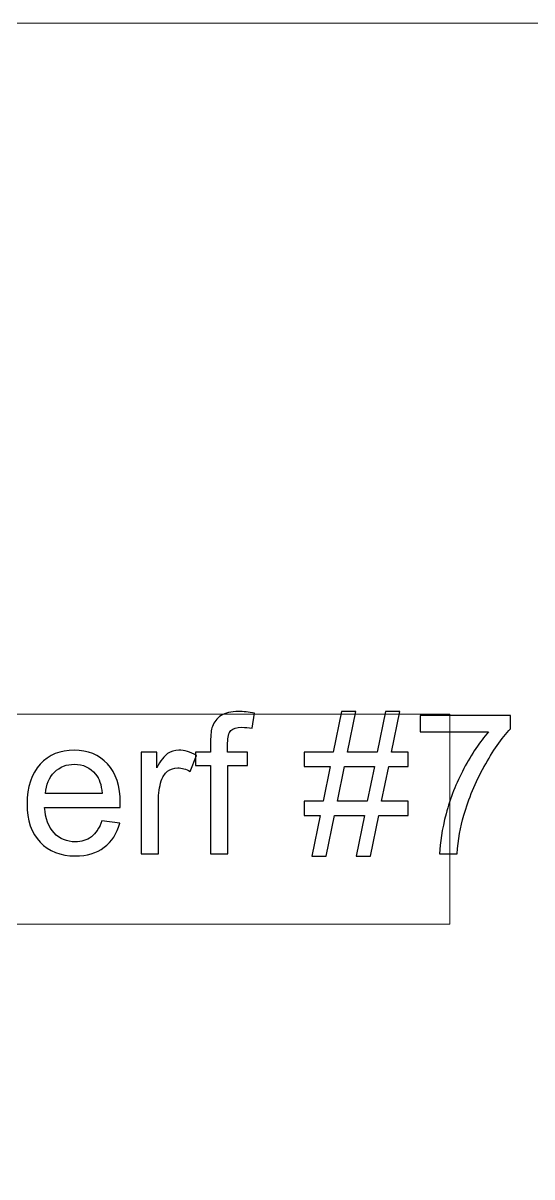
# Model space of a CAD drawing. Header units: centimetres. Extents: x -29.7 to 21.6, y -14.4 to 13.7.
# Drawn here: x -13.215 to -11.701, y -3.892 to -0.462 of the extents above; entities that cross this region are included whole.
import ezdxf

# ---------------------------------------------------------------- set-up
doc = ezdxf.new("R2010")
doc.units = ezdxf.units.CM
doc.header["$MEASUREMENT"] = 0
doc.layers.add('Layer 1', color=7, linetype='Continuous')

msp = doc.modelspace()

# ---------------------------------------------------------------- linework, layer by layer
at = {"layer": 'Layer 1', "color": 1, "lineweight": 9}
for points, knots in [([(-19.38621, -4.44965), (-19.38621, -4.44965), (-19.38621, -0.46166), (-19.38621, -0.46166), (-19.38621, -0.46166), (-19.38621, -0.46166), (-9.41625, -0.46166), (-9.41625, -0.46166), (-9.41625, -0.46166), (-9.41625, -0.46166), (-9.41625, -4.44965), (-9.41625, -4.44965)], [0, 0, 0, 0, 0.25, 0.25, 0.25, 0.25, 0.5, 0.5, 0.5, 0.5, 1, 1, 1, 1]), ([(-11.94547, -3.14012), (-11.94547, -3.14012), (-16.42111, -3.14012), (-16.42111, -3.14012), (-16.42111, -3.14012), (-16.42111, -3.14012), (-16.42111, -2.51611), (-16.42111, -2.51611), (-16.42111, -2.51611), (-16.42111, -2.51611), (-11.94547, -2.51611), (-11.94547, -2.51611), (-11.94547, -2.51611), (-11.94547, -2.51611), (-11.94547, -3.14012), (-11.94547, -3.14012)], [0, 0, 0, 0, 0.2, 0.2, 0.2, 0.2, 0.4, 0.4, 0.4, 0.4, 0.6, 0.6, 0.6, 0.6, 1, 1, 1, 1]), ([(-11.94547, -3.14012), (-11.94547, -3.14012), (-16.42111, -3.14012), (-16.42111, -3.14012), (-16.42111, -3.14012), (-16.42111, -3.14012), (-16.42111, -2.51611), (-16.42111, -2.51611), (-16.42111, -2.51611), (-16.42111, -2.51611), (-11.94547, -2.51611), (-11.94547, -2.51611), (-11.94547, -2.51611), (-11.94547, -2.51611), (-11.94547, -3.14012), (-11.94547, -3.14012)], [0, 0, 0, 0, 0.2, 0.2, 0.2, 0.2, 0.4, 0.4, 0.4, 0.4, 0.6, 0.6, 0.6, 0.6, 1, 1, 1, 1]), ([(-12.65682, -2.93103), (-12.65682, -2.93103), (-12.65682, -2.66894), (-12.65682, -2.66894), (-12.65682, -2.66894), (-12.65682, -2.66894), (-12.70215, -2.66894), (-12.70215, -2.66894), (-12.70215, -2.66894), (-12.70215, -2.66894), (-12.70215, -2.62943), (-12.70215, -2.62943), (-12.70215, -2.62943), (-12.70215, -2.62943), (-12.65682, -2.62943), (-12.65682, -2.62943), (-12.65682, -2.62943), (-12.65682, -2.62943), (-12.65682, -2.59747), (-12.65682, -2.59747), (-12.65682, -2.59747), (-12.65682, -2.57722), (-12.65508, -2.56221), (-12.6515, -2.55243), (-12.6515, -2.55243), (-12.64656, -2.53926), (-12.63803, -2.52851), (-12.62564, -2.52028), (-12.62564, -2.52028), (-12.61334, -2.51204), (-12.596, -2.50797), (-12.57372, -2.50797), (-12.57372, -2.50797), (-12.55929, -2.50797), (-12.54341, -2.50972), (-12.52597, -2.51311), (-12.52597, -2.51311), (-12.52597, -2.51311), (-12.53363, -2.55785), (-12.53363, -2.55785), (-12.53363, -2.55785), (-12.54428, -2.55601), (-12.55425, -2.55505), (-12.56375, -2.55505), (-12.56375, -2.55505), (-12.57924, -2.55505), (-12.59019, -2.55834), (-12.59668, -2.56492), (-12.59668, -2.56492), (-12.60307, -2.57151), (-12.60627, -2.58381), (-12.60627, -2.60183), (-12.60627, -2.60183), (-12.60627, -2.60183), (-12.60627, -2.62943), (-12.60627, -2.62943), (-12.60627, -2.62943), (-12.60627, -2.62943), (-12.54757, -2.62943), (-12.54757, -2.62943), (-12.54757, -2.62943), (-12.54757, -2.62943), (-12.54757, -2.66894), (-12.54757, -2.66894), (-12.54757, -2.66894), (-12.54757, -2.66894), (-12.60568, -2.66894), (-12.60568, -2.66894), (-12.60568, -2.66894), (-12.60568, -2.66894), (-12.60568, -2.93103), (-12.60568, -2.93103), (-12.60568, -2.93103), (-12.60568, -2.93103), (-12.65682, -2.93103), (-12.65682, -2.93103)], [0, 0, 0, 0, 0.05, 0.05, 0.05, 0.05, 0.1, 0.1, 0.1, 0.1, 0.15, 0.15, 0.15, 0.15, 0.2, 0.2, 0.2, 0.2, 0.25, 0.25, 0.25, 0.25, 0.3, 0.3, 0.3, 0.3, 0.35, 0.35, 0.35, 0.35, 0.4, 0.4, 0.4, 0.4, 0.45, 0.45, 0.45, 0.45, 0.5, 0.5, 0.5, 0.5, 0.55, 0.55, 0.55, 0.55, 0.6, 0.6, 0.6, 0.6, 0.65, 0.65, 0.65, 0.65, 0.7, 0.7, 0.7, 0.7, 0.75, 0.75, 0.75, 0.75, 0.8, 0.8, 0.8, 0.8, 0.85, 0.85, 0.85, 0.85, 0.9, 0.9, 0.9, 0.9, 1, 1, 1, 1]), ([(-12.35542, -2.938), (-12.35542, -2.938), (-12.33073, -2.81713), (-12.33073, -2.81713), (-12.33073, -2.81713), (-12.33073, -2.81713), (-12.37867, -2.81713), (-12.37867, -2.81713), (-12.37867, -2.81713), (-12.37867, -2.81713), (-12.37867, -2.77471), (-12.37867, -2.77471), (-12.37867, -2.77471), (-12.37867, -2.77471), (-12.32211, -2.77471), (-12.32211, -2.77471), (-12.32211, -2.77471), (-12.32211, -2.77471), (-12.30109, -2.67185), (-12.30109, -2.67185), (-12.30109, -2.67185), (-12.30109, -2.67185), (-12.37867, -2.67185), (-12.37867, -2.67185), (-12.37867, -2.67185), (-12.37867, -2.67185), (-12.37867, -2.62943), (-12.37867, -2.62943), (-12.37867, -2.62943), (-12.37867, -2.62943), (-12.29247, -2.62943), (-12.29247, -2.62943), (-12.29247, -2.62943), (-12.29247, -2.62943), (-12.26767, -2.50797), (-12.26767, -2.50797), (-12.26767, -2.50797), (-12.26767, -2.50797), (-12.22506, -2.50797), (-12.22506, -2.50797), (-12.22506, -2.50797), (-12.22506, -2.50797), (-12.24985, -2.62943), (-12.24985, -2.62943), (-12.24985, -2.62943), (-12.24985, -2.62943), (-12.16123, -2.62943), (-12.16123, -2.62943), (-12.16123, -2.62943), (-12.16123, -2.62943), (-12.13644, -2.50797), (-12.13644, -2.50797), (-12.13644, -2.50797), (-12.13644, -2.50797), (-12.09392, -2.50797), (-12.09392, -2.50797), (-12.09392, -2.50797), (-12.09392, -2.50797), (-12.11871, -2.62943), (-12.11871, -2.62943), (-12.11871, -2.62943), (-12.11871, -2.62943), (-12.06951, -2.62943), (-12.06951, -2.62943), (-12.06951, -2.62943), (-12.06951, -2.62943), (-12.06951, -2.67185), (-12.06951, -2.67185), (-12.06951, -2.67185), (-12.06951, -2.67185), (-12.12733, -2.67185), (-12.12733, -2.67185), (-12.12733, -2.67185), (-12.12733, -2.67185), (-12.14835, -2.77471), (-12.14835, -2.77471), (-12.14835, -2.77471), (-12.14835, -2.77471), (-12.06951, -2.77471), (-12.06951, -2.77471), (-12.06951, -2.77471), (-12.06951, -2.77471), (-12.06951, -2.81713), (-12.06951, -2.81713), (-12.06951, -2.81713), (-12.06951, -2.81713), (-12.15697, -2.81713), (-12.15697, -2.81713), (-12.15697, -2.81713), (-12.15697, -2.81713), (-12.18167, -2.938), (-12.18167, -2.938), (-12.18167, -2.938), (-12.18167, -2.938), (-12.22428, -2.938), (-12.22428, -2.938), (-12.22428, -2.938), (-12.22428, -2.938), (-12.19959, -2.81713), (-12.19959, -2.81713), (-12.19959, -2.81713), (-12.19959, -2.81713), (-12.28821, -2.81713), (-12.28821, -2.81713), (-12.28821, -2.81713), (-12.28821, -2.81713), (-12.31291, -2.938), (-12.31291, -2.938), (-12.31291, -2.938), (-12.31291, -2.938), (-12.35542, -2.938), (-12.35542, -2.938)], [0, 0, 0, 0, 0.0344828, 0.0344828, 0.0344828, 0.0344828, 0.0689655, 0.0689655, 0.0689655, 0.0689655, 0.1034483, 0.1034483, 0.1034483, 0.1034483, 0.137931, 0.137931, 0.137931, 0.137931, 0.1724138, 0.1724138, 0.1724138, 0.1724138, 0.2068966, 0.2068966, 0.2068966, 0.2068966, 0.2413793, 0.2413793, 0.2413793, 0.2413793, 0.2758621, 0.2758621, 0.2758621, 0.2758621, 0.3103448, 0.3103448, 0.3103448, 0.3103448, 0.3448276, 0.3448276, 0.3448276, 0.3448276, 0.3793103, 0.3793103, 0.3793103, 0.3793103, 0.4137931, 0.4137931, 0.4137931, 0.4137931, 0.4482759, 0.4482759, 0.4482759, 0.4482759, 0.4827586, 0.4827586, 0.4827586, 0.4827586, 0.5172414, 0.5172414, 0.5172414, 0.5172414, 0.5517241, 0.5517241, 0.5517241, 0.5517241, 0.5862069, 0.5862069, 0.5862069, 0.5862069, 0.6206897, 0.6206897, 0.6206897, 0.6206897, 0.6551724, 0.6551724, 0.6551724, 0.6551724, 0.6896552, 0.6896552, 0.6896552, 0.6896552, 0.7241379, 0.7241379, 0.7241379, 0.7241379, 0.7586207, 0.7586207, 0.7586207, 0.7586207, 0.7931034, 0.7931034, 0.7931034, 0.7931034, 0.8275862, 0.8275862, 0.8275862, 0.8275862, 0.862069, 0.862069, 0.862069, 0.862069, 0.8965517, 0.8965517, 0.8965517, 0.8965517, 0.9310345, 0.9310345, 0.9310345, 0.9310345, 1, 1, 1, 1]), ([(-12.03397, -2.56899), (-12.03397, -2.56899), (-12.03397, -2.52018), (-12.03397, -2.52018), (-12.03397, -2.52018), (-12.03397, -2.52018), (-11.76491, -2.52018), (-11.76491, -2.52018), (-11.76491, -2.52018), (-11.76491, -2.52018), (-11.76491, -2.55969), (-11.76491, -2.55969), (-11.76491, -2.55969), (-11.79135, -2.58788), (-11.81769, -2.62536), (-11.84365, -2.67214), (-11.84365, -2.67214), (-11.8697, -2.71892), (-11.88975, -2.76706), (-11.90399, -2.81655), (-11.90399, -2.81655), (-11.91416, -2.85132), (-11.92075, -2.88958), (-11.92355, -2.93103), (-11.92355, -2.93103), (-11.92355, -2.93103), (-11.97586, -2.93103), (-11.97586, -2.93103), (-11.97586, -2.93103), (-11.97527, -2.89829), (-11.96888, -2.85868), (-11.95658, -2.81229), (-11.95658, -2.81229), (-11.94428, -2.7658), (-11.92675, -2.72105), (-11.9038, -2.67795), (-11.9038, -2.67795), (-11.88084, -2.63485), (-11.85644, -2.59853), (-11.83058, -2.56899), (-11.83058, -2.56899), (-11.83058, -2.56899), (-12.03397, -2.56899), (-12.03397, -2.56899)], [0, 0, 0, 0, 0.0833333, 0.0833333, 0.0833333, 0.0833333, 0.1666667, 0.1666667, 0.1666667, 0.1666667, 0.25, 0.25, 0.25, 0.25, 0.3333333, 0.3333333, 0.3333333, 0.3333333, 0.4166667, 0.4166667, 0.4166667, 0.4166667, 0.5, 0.5, 0.5, 0.5, 0.5833333, 0.5833333, 0.5833333, 0.5833333, 0.6666667, 0.6666667, 0.6666667, 0.6666667, 0.75, 0.75, 0.75, 0.75, 0.8333333, 0.8333333, 0.8333333, 0.8333333, 1, 1, 1, 1]), ([(-12.98002, -2.8334), (-12.98002, -2.8334), (-12.92714, -2.84038), (-12.92714, -2.84038), (-12.92714, -2.84038), (-12.93537, -2.87108), (-12.95077, -2.895), (-12.97324, -2.91195), (-12.97324, -2.91195), (-12.99571, -2.9289), (-13.02438, -2.93742), (-13.05934, -2.93742), (-13.05934, -2.93742), (-13.10331, -2.93742), (-13.13818, -2.92386), (-13.16394, -2.89674), (-13.16394, -2.89674), (-13.18971, -2.86972), (-13.20259, -2.83166), (-13.20259, -2.78275), (-13.20259, -2.78275), (-13.20259, -2.73219), (-13.18961, -2.69287), (-13.16356, -2.66497), (-13.16356, -2.66497), (-13.1375, -2.63698), (-13.1037, -2.62304), (-13.06215, -2.62304), (-13.06215, -2.62304), (-13.02196, -2.62304), (-12.98912, -2.63669), (-12.96365, -2.6641), (-12.96365, -2.6641), (-12.93818, -2.69151), (-12.92539, -2.73006), (-12.92539, -2.77975), (-12.92539, -2.77975), (-12.92539, -2.78275), (-12.92549, -2.7873), (-12.92568, -2.7933), (-12.92568, -2.7933), (-12.92568, -2.7933), (-13.15029, -2.7933), (-13.15029, -2.7933), (-13.15029, -2.7933), (-13.14835, -2.82633), (-13.13905, -2.85171), (-13.1222, -2.86924), (-13.1222, -2.86924), (-13.10544, -2.88677), (-13.08443, -2.89558), (-13.05934, -2.89558), (-13.05934, -2.89558), (-13.04065, -2.89558), (-13.02467, -2.89064), (-13.0115, -2.88076), (-13.0115, -2.88076), (-12.99823, -2.87088), (-12.98777, -2.8551), (-12.98002, -2.8334)], [0, 0, 0, 0, 0.0625, 0.0625, 0.0625, 0.0625, 0.125, 0.125, 0.125, 0.125, 0.1875, 0.1875, 0.1875, 0.1875, 0.25, 0.25, 0.25, 0.25, 0.3125, 0.3125, 0.3125, 0.3125, 0.375, 0.375, 0.375, 0.375, 0.4375, 0.4375, 0.4375, 0.4375, 0.5, 0.5, 0.5, 0.5, 0.5625, 0.5625, 0.5625, 0.5625, 0.625, 0.625, 0.625, 0.625, 0.6875, 0.6875, 0.6875, 0.6875, 0.75, 0.75, 0.75, 0.75, 0.8125, 0.8125, 0.8125, 0.8125, 0.875, 0.875, 0.875, 0.875, 1, 1, 1, 1]), ([(-12.86312, -2.93103), (-12.86312, -2.93103), (-12.86312, -2.62943), (-12.86312, -2.62943), (-12.86312, -2.62943), (-12.86312, -2.62943), (-12.81721, -2.62943), (-12.81721, -2.62943), (-12.81721, -2.62943), (-12.81721, -2.62943), (-12.81721, -2.67563), (-12.81721, -2.67563), (-12.81721, -2.67563), (-12.80549, -2.65422), (-12.79464, -2.64008), (-12.78467, -2.6333), (-12.78467, -2.6333), (-12.77469, -2.62643), (-12.76375, -2.62304), (-12.75183, -2.62304), (-12.75183, -2.62304), (-12.73459, -2.62304), (-12.71706, -2.62846), (-12.69924, -2.63921), (-12.69924, -2.63921), (-12.69924, -2.63921), (-12.71745, -2.68638), (-12.71745, -2.68638), (-12.71745, -2.68638), (-12.72985, -2.67941), (-12.74224, -2.67592), (-12.75464, -2.67592), (-12.75464, -2.67592), (-12.76578, -2.67592), (-12.77576, -2.67931), (-12.78457, -2.68599), (-12.78457, -2.68599), (-12.79338, -2.69267), (-12.79968, -2.70197), (-12.80346, -2.71388), (-12.80346, -2.71388), (-12.80917, -2.732), (-12.81198, -2.75185), (-12.81198, -2.77345), (-12.81198, -2.77345), (-12.81198, -2.77345), (-12.81198, -2.93103), (-12.81198, -2.93103), (-12.81198, -2.93103), (-12.81198, -2.93103), (-12.86312, -2.93103), (-12.86312, -2.93103)], [0, 0, 0, 0, 0.0714286, 0.0714286, 0.0714286, 0.0714286, 0.1428571, 0.1428571, 0.1428571, 0.1428571, 0.2142857, 0.2142857, 0.2142857, 0.2142857, 0.2857143, 0.2857143, 0.2857143, 0.2857143, 0.3571429, 0.3571429, 0.3571429, 0.3571429, 0.4285714, 0.4285714, 0.4285714, 0.4285714, 0.5, 0.5, 0.5, 0.5, 0.5714286, 0.5714286, 0.5714286, 0.5714286, 0.6428571, 0.6428571, 0.6428571, 0.6428571, 0.7142857, 0.7142857, 0.7142857, 0.7142857, 0.7857143, 0.7857143, 0.7857143, 0.7857143, 0.8571429, 0.8571429, 0.8571429, 0.8571429, 1, 1, 1, 1]), ([(-13.14738, -2.75146), (-13.14738, -2.75146), (-12.97944, -2.75146), (-12.97944, -2.75146), (-12.97944, -2.75146), (-12.98167, -2.72609), (-12.98816, -2.70711), (-12.99871, -2.69442), (-12.99871, -2.69442), (-13.01489, -2.67476), (-13.036, -2.66488), (-13.06186, -2.66488), (-13.06186, -2.66488), (-13.0853, -2.66488), (-13.10496, -2.67272), (-13.12094, -2.68841), (-13.12094, -2.68841), (-13.13683, -2.7041), (-13.14564, -2.72512), (-13.14738, -2.75146)], [0, 0, 0, 0, 0.1666667, 0.1666667, 0.1666667, 0.1666667, 0.3333333, 0.3333333, 0.3333333, 0.3333333, 0.5, 0.5, 0.5, 0.5, 0.6666667, 0.6666667, 0.6666667, 0.6666667, 1, 1, 1, 1]), ([(-12.27959, -2.77471), (-12.27959, -2.77471), (-12.19097, -2.77471), (-12.19097, -2.77471), (-12.19097, -2.77471), (-12.19097, -2.77471), (-12.16995, -2.67185), (-12.16995, -2.67185), (-12.16995, -2.67185), (-12.16995, -2.67185), (-12.25857, -2.67185), (-12.25857, -2.67185), (-12.25857, -2.67185), (-12.25857, -2.67185), (-12.27959, -2.77471), (-12.27959, -2.77471)], [0, 0, 0, 0, 0.2, 0.2, 0.2, 0.2, 0.4, 0.4, 0.4, 0.4, 0.6, 0.6, 0.6, 0.6, 1, 1, 1, 1])]:
    msp.add_open_spline(points, degree=3, knots=knots, dxfattribs=at)
at = {"layer": 'Layer 1', "color": 250}
for points, knots in [([(-12.65682, -2.93103), (-12.65682, -2.93103), (-12.65682, -2.66894), (-12.65682, -2.66894), (-12.65682, -2.66894), (-12.65682, -2.66894), (-12.70215, -2.66894), (-12.70215, -2.66894), (-12.70215, -2.66894), (-12.70215, -2.66894), (-12.70215, -2.62943), (-12.70215, -2.62943), (-12.70215, -2.62943), (-12.70215, -2.62943), (-12.65682, -2.62943), (-12.65682, -2.62943), (-12.65682, -2.62943), (-12.65682, -2.62943), (-12.65682, -2.59747), (-12.65682, -2.59747), (-12.65682, -2.59747), (-12.65682, -2.57722), (-12.65508, -2.56221), (-12.6515, -2.55243), (-12.6515, -2.55243), (-12.64656, -2.53926), (-12.63803, -2.52851), (-12.62564, -2.52028), (-12.62564, -2.52028), (-12.61334, -2.51204), (-12.596, -2.50797), (-12.57372, -2.50797), (-12.57372, -2.50797), (-12.55929, -2.50797), (-12.54341, -2.50972), (-12.52597, -2.51311), (-12.52597, -2.51311), (-12.52597, -2.51311), (-12.53363, -2.55785), (-12.53363, -2.55785), (-12.53363, -2.55785), (-12.54428, -2.55601), (-12.55425, -2.55505), (-12.56375, -2.55505), (-12.56375, -2.55505), (-12.57924, -2.55505), (-12.59019, -2.55834), (-12.59668, -2.56492), (-12.59668, -2.56492), (-12.60307, -2.57151), (-12.60627, -2.58381), (-12.60627, -2.60183), (-12.60627, -2.60183), (-12.60627, -2.60183), (-12.60627, -2.62943), (-12.60627, -2.62943), (-12.60627, -2.62943), (-12.60627, -2.62943), (-12.54757, -2.62943), (-12.54757, -2.62943), (-12.54757, -2.62943), (-12.54757, -2.62943), (-12.54757, -2.66894), (-12.54757, -2.66894), (-12.54757, -2.66894), (-12.54757, -2.66894), (-12.60568, -2.66894), (-12.60568, -2.66894), (-12.60568, -2.66894), (-12.60568, -2.66894), (-12.60568, -2.93103), (-12.60568, -2.93103), (-12.60568, -2.93103), (-12.60568, -2.93103), (-12.65682, -2.93103), (-12.65682, -2.93103)], [0, 0, 0, 0, 0.05, 0.05, 0.05, 0.05, 0.1, 0.1, 0.1, 0.1, 0.15, 0.15, 0.15, 0.15, 0.2, 0.2, 0.2, 0.2, 0.25, 0.25, 0.25, 0.25, 0.3, 0.3, 0.3, 0.3, 0.35, 0.35, 0.35, 0.35, 0.4, 0.4, 0.4, 0.4, 0.45, 0.45, 0.45, 0.45, 0.5, 0.5, 0.5, 0.5, 0.55, 0.55, 0.55, 0.55, 0.6, 0.6, 0.6, 0.6, 0.65, 0.65, 0.65, 0.65, 0.7, 0.7, 0.7, 0.7, 0.75, 0.75, 0.75, 0.75, 0.8, 0.8, 0.8, 0.8, 0.85, 0.85, 0.85, 0.85, 0.9, 0.9, 0.9, 0.9, 1, 1, 1, 1]), ([(-12.35542, -2.938), (-12.35542, -2.938), (-12.33073, -2.81713), (-12.33073, -2.81713), (-12.33073, -2.81713), (-12.33073, -2.81713), (-12.37867, -2.81713), (-12.37867, -2.81713), (-12.37867, -2.81713), (-12.37867, -2.81713), (-12.37867, -2.77471), (-12.37867, -2.77471), (-12.37867, -2.77471), (-12.37867, -2.77471), (-12.32211, -2.77471), (-12.32211, -2.77471), (-12.32211, -2.77471), (-12.32211, -2.77471), (-12.30109, -2.67185), (-12.30109, -2.67185), (-12.30109, -2.67185), (-12.30109, -2.67185), (-12.37867, -2.67185), (-12.37867, -2.67185), (-12.37867, -2.67185), (-12.37867, -2.67185), (-12.37867, -2.62943), (-12.37867, -2.62943), (-12.37867, -2.62943), (-12.37867, -2.62943), (-12.29247, -2.62943), (-12.29247, -2.62943), (-12.29247, -2.62943), (-12.29247, -2.62943), (-12.26767, -2.50797), (-12.26767, -2.50797), (-12.26767, -2.50797), (-12.26767, -2.50797), (-12.22506, -2.50797), (-12.22506, -2.50797), (-12.22506, -2.50797), (-12.22506, -2.50797), (-12.24985, -2.62943), (-12.24985, -2.62943), (-12.24985, -2.62943), (-12.24985, -2.62943), (-12.16123, -2.62943), (-12.16123, -2.62943), (-12.16123, -2.62943), (-12.16123, -2.62943), (-12.13644, -2.50797), (-12.13644, -2.50797), (-12.13644, -2.50797), (-12.13644, -2.50797), (-12.09392, -2.50797), (-12.09392, -2.50797), (-12.09392, -2.50797), (-12.09392, -2.50797), (-12.11871, -2.62943), (-12.11871, -2.62943), (-12.11871, -2.62943), (-12.11871, -2.62943), (-12.06951, -2.62943), (-12.06951, -2.62943), (-12.06951, -2.62943), (-12.06951, -2.62943), (-12.06951, -2.67185), (-12.06951, -2.67185), (-12.06951, -2.67185), (-12.06951, -2.67185), (-12.12733, -2.67185), (-12.12733, -2.67185), (-12.12733, -2.67185), (-12.12733, -2.67185), (-12.14835, -2.77471), (-12.14835, -2.77471), (-12.14835, -2.77471), (-12.14835, -2.77471), (-12.06951, -2.77471), (-12.06951, -2.77471), (-12.06951, -2.77471), (-12.06951, -2.77471), (-12.06951, -2.81713), (-12.06951, -2.81713), (-12.06951, -2.81713), (-12.06951, -2.81713), (-12.15697, -2.81713), (-12.15697, -2.81713), (-12.15697, -2.81713), (-12.15697, -2.81713), (-12.18167, -2.938), (-12.18167, -2.938), (-12.18167, -2.938), (-12.18167, -2.938), (-12.22428, -2.938), (-12.22428, -2.938), (-12.22428, -2.938), (-12.22428, -2.938), (-12.19959, -2.81713), (-12.19959, -2.81713), (-12.19959, -2.81713), (-12.19959, -2.81713), (-12.28821, -2.81713), (-12.28821, -2.81713), (-12.28821, -2.81713), (-12.28821, -2.81713), (-12.31291, -2.938), (-12.31291, -2.938), (-12.31291, -2.938), (-12.31291, -2.938), (-12.35542, -2.938), (-12.35542, -2.938)], [0, 0, 0, 0, 0.0344828, 0.0344828, 0.0344828, 0.0344828, 0.0689655, 0.0689655, 0.0689655, 0.0689655, 0.1034483, 0.1034483, 0.1034483, 0.1034483, 0.137931, 0.137931, 0.137931, 0.137931, 0.1724138, 0.1724138, 0.1724138, 0.1724138, 0.2068966, 0.2068966, 0.2068966, 0.2068966, 0.2413793, 0.2413793, 0.2413793, 0.2413793, 0.2758621, 0.2758621, 0.2758621, 0.2758621, 0.3103448, 0.3103448, 0.3103448, 0.3103448, 0.3448276, 0.3448276, 0.3448276, 0.3448276, 0.3793103, 0.3793103, 0.3793103, 0.3793103, 0.4137931, 0.4137931, 0.4137931, 0.4137931, 0.4482759, 0.4482759, 0.4482759, 0.4482759, 0.4827586, 0.4827586, 0.4827586, 0.4827586, 0.5172414, 0.5172414, 0.5172414, 0.5172414, 0.5517241, 0.5517241, 0.5517241, 0.5517241, 0.5862069, 0.5862069, 0.5862069, 0.5862069, 0.6206897, 0.6206897, 0.6206897, 0.6206897, 0.6551724, 0.6551724, 0.6551724, 0.6551724, 0.6896552, 0.6896552, 0.6896552, 0.6896552, 0.7241379, 0.7241379, 0.7241379, 0.7241379, 0.7586207, 0.7586207, 0.7586207, 0.7586207, 0.7931034, 0.7931034, 0.7931034, 0.7931034, 0.8275862, 0.8275862, 0.8275862, 0.8275862, 0.862069, 0.862069, 0.862069, 0.862069, 0.8965517, 0.8965517, 0.8965517, 0.8965517, 0.9310345, 0.9310345, 0.9310345, 0.9310345, 1, 1, 1, 1]), ([(-12.03397, -2.56899), (-12.03397, -2.56899), (-12.03397, -2.52018), (-12.03397, -2.52018), (-12.03397, -2.52018), (-12.03397, -2.52018), (-11.76491, -2.52018), (-11.76491, -2.52018), (-11.76491, -2.52018), (-11.76491, -2.52018), (-11.76491, -2.55969), (-11.76491, -2.55969), (-11.76491, -2.55969), (-11.79135, -2.58788), (-11.81769, -2.62536), (-11.84365, -2.67214), (-11.84365, -2.67214), (-11.8697, -2.71892), (-11.88975, -2.76706), (-11.90399, -2.81655), (-11.90399, -2.81655), (-11.91416, -2.85132), (-11.92075, -2.88958), (-11.92355, -2.93103), (-11.92355, -2.93103), (-11.92355, -2.93103), (-11.97586, -2.93103), (-11.97586, -2.93103), (-11.97586, -2.93103), (-11.97527, -2.89829), (-11.96888, -2.85868), (-11.95658, -2.81229), (-11.95658, -2.81229), (-11.94428, -2.7658), (-11.92675, -2.72105), (-11.9038, -2.67795), (-11.9038, -2.67795), (-11.88084, -2.63485), (-11.85644, -2.59853), (-11.83058, -2.56899), (-11.83058, -2.56899), (-11.83058, -2.56899), (-12.03397, -2.56899), (-12.03397, -2.56899)], [0, 0, 0, 0, 0.0833333, 0.0833333, 0.0833333, 0.0833333, 0.1666667, 0.1666667, 0.1666667, 0.1666667, 0.25, 0.25, 0.25, 0.25, 0.3333333, 0.3333333, 0.3333333, 0.3333333, 0.4166667, 0.4166667, 0.4166667, 0.4166667, 0.5, 0.5, 0.5, 0.5, 0.5833333, 0.5833333, 0.5833333, 0.5833333, 0.6666667, 0.6666667, 0.6666667, 0.6666667, 0.75, 0.75, 0.75, 0.75, 0.8333333, 0.8333333, 0.8333333, 0.8333333, 1, 1, 1, 1]), ([(-12.98002, -2.8334), (-12.98002, -2.8334), (-12.92714, -2.84038), (-12.92714, -2.84038), (-12.92714, -2.84038), (-12.93537, -2.87108), (-12.95077, -2.895), (-12.97324, -2.91195), (-12.97324, -2.91195), (-12.99571, -2.9289), (-13.02438, -2.93742), (-13.05934, -2.93742), (-13.05934, -2.93742), (-13.10331, -2.93742), (-13.13818, -2.92386), (-13.16394, -2.89674), (-13.16394, -2.89674), (-13.18971, -2.86972), (-13.20259, -2.83166), (-13.20259, -2.78275), (-13.20259, -2.78275), (-13.20259, -2.73219), (-13.18961, -2.69287), (-13.16356, -2.66497), (-13.16356, -2.66497), (-13.1375, -2.63698), (-13.1037, -2.62304), (-13.06215, -2.62304), (-13.06215, -2.62304), (-13.02196, -2.62304), (-12.98912, -2.63669), (-12.96365, -2.6641), (-12.96365, -2.6641), (-12.93818, -2.69151), (-12.92539, -2.73006), (-12.92539, -2.77975), (-12.92539, -2.77975), (-12.92539, -2.78275), (-12.92549, -2.7873), (-12.92568, -2.7933), (-12.92568, -2.7933), (-12.92568, -2.7933), (-13.15029, -2.7933), (-13.15029, -2.7933), (-13.15029, -2.7933), (-13.14835, -2.82633), (-13.13905, -2.85171), (-13.1222, -2.86924), (-13.1222, -2.86924), (-13.10544, -2.88677), (-13.08443, -2.89558), (-13.05934, -2.89558), (-13.05934, -2.89558), (-13.04065, -2.89558), (-13.02467, -2.89064), (-13.0115, -2.88076), (-13.0115, -2.88076), (-12.99823, -2.87088), (-12.98777, -2.8551), (-12.98002, -2.8334)], [0, 0, 0, 0, 0.0625, 0.0625, 0.0625, 0.0625, 0.125, 0.125, 0.125, 0.125, 0.1875, 0.1875, 0.1875, 0.1875, 0.25, 0.25, 0.25, 0.25, 0.3125, 0.3125, 0.3125, 0.3125, 0.375, 0.375, 0.375, 0.375, 0.4375, 0.4375, 0.4375, 0.4375, 0.5, 0.5, 0.5, 0.5, 0.5625, 0.5625, 0.5625, 0.5625, 0.625, 0.625, 0.625, 0.625, 0.6875, 0.6875, 0.6875, 0.6875, 0.75, 0.75, 0.75, 0.75, 0.8125, 0.8125, 0.8125, 0.8125, 0.875, 0.875, 0.875, 0.875, 1, 1, 1, 1]), ([(-12.86312, -2.93103), (-12.86312, -2.93103), (-12.86312, -2.62943), (-12.86312, -2.62943), (-12.86312, -2.62943), (-12.86312, -2.62943), (-12.81721, -2.62943), (-12.81721, -2.62943), (-12.81721, -2.62943), (-12.81721, -2.62943), (-12.81721, -2.67563), (-12.81721, -2.67563), (-12.81721, -2.67563), (-12.80549, -2.65422), (-12.79464, -2.64008), (-12.78467, -2.6333), (-12.78467, -2.6333), (-12.77469, -2.62643), (-12.76375, -2.62304), (-12.75183, -2.62304), (-12.75183, -2.62304), (-12.73459, -2.62304), (-12.71706, -2.62846), (-12.69924, -2.63921), (-12.69924, -2.63921), (-12.69924, -2.63921), (-12.71745, -2.68638), (-12.71745, -2.68638), (-12.71745, -2.68638), (-12.72985, -2.67941), (-12.74224, -2.67592), (-12.75464, -2.67592), (-12.75464, -2.67592), (-12.76578, -2.67592), (-12.77576, -2.67931), (-12.78457, -2.68599), (-12.78457, -2.68599), (-12.79338, -2.69267), (-12.79968, -2.70197), (-12.80346, -2.71388), (-12.80346, -2.71388), (-12.80917, -2.732), (-12.81198, -2.75185), (-12.81198, -2.77345), (-12.81198, -2.77345), (-12.81198, -2.77345), (-12.81198, -2.93103), (-12.81198, -2.93103), (-12.81198, -2.93103), (-12.81198, -2.93103), (-12.86312, -2.93103), (-12.86312, -2.93103)], [0, 0, 0, 0, 0.0714286, 0.0714286, 0.0714286, 0.0714286, 0.1428571, 0.1428571, 0.1428571, 0.1428571, 0.2142857, 0.2142857, 0.2142857, 0.2142857, 0.2857143, 0.2857143, 0.2857143, 0.2857143, 0.3571429, 0.3571429, 0.3571429, 0.3571429, 0.4285714, 0.4285714, 0.4285714, 0.4285714, 0.5, 0.5, 0.5, 0.5, 0.5714286, 0.5714286, 0.5714286, 0.5714286, 0.6428571, 0.6428571, 0.6428571, 0.6428571, 0.7142857, 0.7142857, 0.7142857, 0.7142857, 0.7857143, 0.7857143, 0.7857143, 0.7857143, 0.8571429, 0.8571429, 0.8571429, 0.8571429, 1, 1, 1, 1]), ([(-13.14738, -2.75146), (-13.14738, -2.75146), (-12.97944, -2.75146), (-12.97944, -2.75146), (-12.97944, -2.75146), (-12.98167, -2.72609), (-12.98816, -2.70711), (-12.99871, -2.69442), (-12.99871, -2.69442), (-13.01489, -2.67476), (-13.036, -2.66488), (-13.06186, -2.66488), (-13.06186, -2.66488), (-13.0853, -2.66488), (-13.10496, -2.67272), (-13.12094, -2.68841), (-13.12094, -2.68841), (-13.13683, -2.7041), (-13.14564, -2.72512), (-13.14738, -2.75146)], [0, 0, 0, 0, 0.1666667, 0.1666667, 0.1666667, 0.1666667, 0.3333333, 0.3333333, 0.3333333, 0.3333333, 0.5, 0.5, 0.5, 0.5, 0.6666667, 0.6666667, 0.6666667, 0.6666667, 1, 1, 1, 1]), ([(-12.27959, -2.77471), (-12.27959, -2.77471), (-12.19097, -2.77471), (-12.19097, -2.77471), (-12.19097, -2.77471), (-12.19097, -2.77471), (-12.16995, -2.67185), (-12.16995, -2.67185), (-12.16995, -2.67185), (-12.16995, -2.67185), (-12.25857, -2.67185), (-12.25857, -2.67185), (-12.25857, -2.67185), (-12.25857, -2.67185), (-12.27959, -2.77471), (-12.27959, -2.77471)], [0, 0, 0, 0, 0.2, 0.2, 0.2, 0.2, 0.4, 0.4, 0.4, 0.4, 0.6, 0.6, 0.6, 0.6, 1, 1, 1, 1])]:
    msp.add_open_spline(points, degree=3, knots=knots, dxfattribs=at)

doc.saveas('drawing.dxf')
